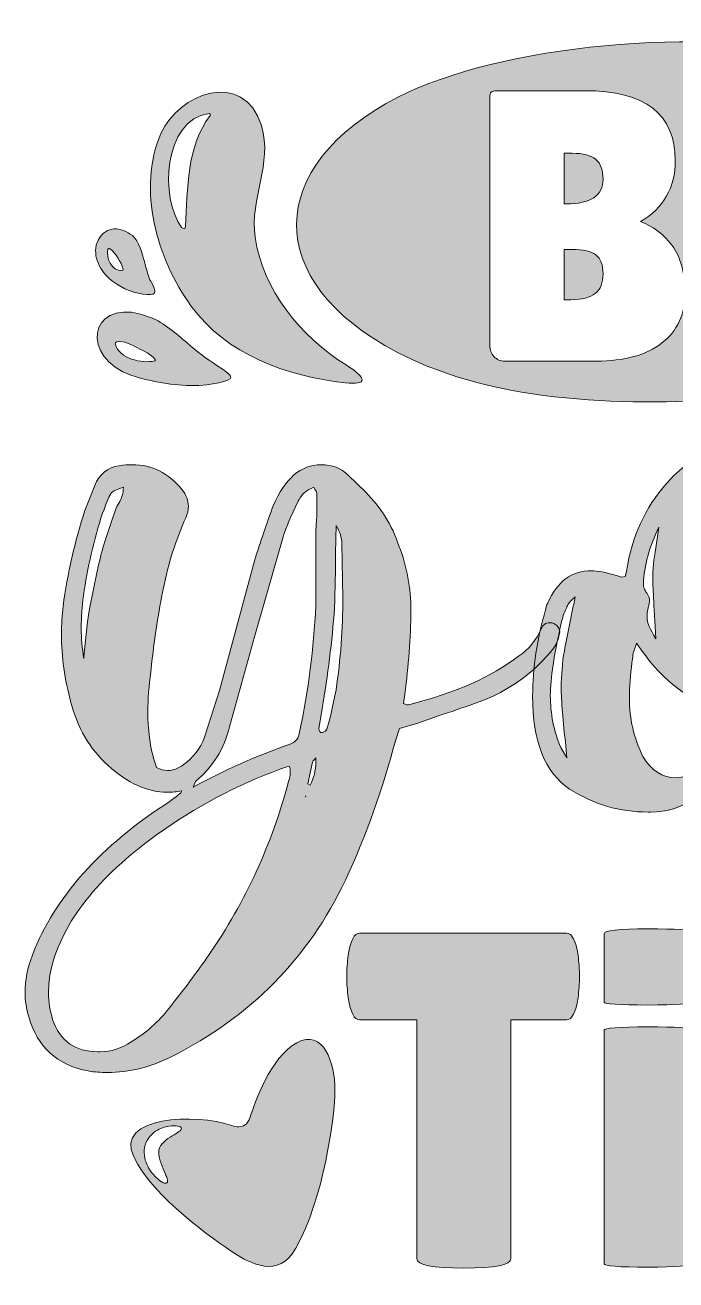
# Model space of a CAD drawing. Header units: inches. Extents: x 149 to 931, y -915 to -160.
# Drawn here: x 149 to 540, y -915 to -160 of the extents above; entities that cross this region are included whole.
import ezdxf

# ---------------------------------------------------------------- set-up
doc = ezdxf.new("R2010")
doc.units = ezdxf.units.IN
doc.header["$MEASUREMENT"] = 0
doc.layers.add('Layer 1', color=7, linetype='Continuous')

# ---------------------------------------------------------------- blocks, each defined once
blk = doc.blocks.new('block 3')
at = {"layer": 'Layer 1', "true_color": 0xce0100}
h = blk.add_hatch(color=12, dxfattribs=at)
h.dxf.hatch_style = 2
edge = h.paths.add_edge_path()
edge.add_spline(control_points=[(524.83, -633.64), (524.83, -633.64), (523.26, -633.64), (523.26, -633.64), (506.37, -633.64), (490.62, -629.06), (476.03, -619.88), (461.22, -609.87), (453.82, -591.21), (453.82, -563.89), (453.82, -546.79), (456.43, -529.48), (461.64, -511.96), (461.84, -510.5), (462.27, -509.14), (462.89, -507.89), (468.52, -494.97), (477.28, -488.5), (489.17, -488.5), (492.71, -488.5), (497.71, -489.44), (504.18, -491.31), (504.18, -491.31), (507.31, -492.25), (507.31, -492.25), (507.31, -492.25), (509.5, -491.94), (509.5, -491.94), (509.5, -491.94), (510.12, -489.75), (510.12, -489.75), (510.12, -489.75), (511.06, -484.43), (511.06, -484.43), (514.61, -464.62), (523.26, -447.52), (537.03, -433.13), (545.57, -423.96), (555.8, -417.91), (567.68, -414.99), (572.89, -413.95), (577.38, -413.42), (581.13, -413.42), (588.22, -413.42), (593.49, -415.3), (596.93, -419.05), (600.37, -422.81), (603.23, -428.44), (605.53, -435.95), (605.53, -435.95), (606.47, -440.01), (606.47, -440.01), (609.18, -455.24), (610.54, -470.46), (610.54, -485.68), (610.54, -490.48), (610.33, -495.38), (609.91, -500.38), (608.03, -522.28), (603.55, -543.66), (596.46, -564.51), (596.46, -564.51), (595.52, -568.58), (595.52, -568.58), (595.52, -568.58), (595.52, -571.39), (595.52, -571.39), (599.28, -572.02), (603.03, -572.33), (606.78, -572.33), (618.04, -572.33), (627.63, -569.2), (635.56, -562.95), (649.12, -553.15), (658.71, -540.32), (664.34, -524.47), (665.38, -520.3), (667.26, -518.22), (669.97, -518.22), (669.97, -518.22), (671.53, -518.53), (671.53, -518.53), (674.45, -519.57), (675.91, -521.76), (675.91, -525.1), (675.91, -528.02), (674.66, -532.29), (672.16, -537.92), (664.44, -552.52), (653.81, -564.62), (640.25, -574.21), (630.66, -580.88), (618.87, -584.22), (604.91, -584.22), (602.4, -584.22), (597.4, -583.91), (589.89, -583.28), (589.89, -583.28), (585.83, -588.91), (585.83, -588.91), (577.48, -603.92), (565.91, -616.12), (551.1, -625.51), (543.17, -630.93), (534.42, -633.64), (524.83, -633.64)], knot_values=[0, 0, 0, 0, 1, 1, 1, 2, 2, 2, 3, 3, 3, 4, 4, 4, 5, 5, 5, 6, 6, 6, 7, 7, 7, 8, 8, 8, 9, 9, 9, 10, 10, 10, 11, 11, 11, 12, 12, 12, 13, 13, 13, 14, 14, 14, 15, 15, 15, 16, 16, 16, 17, 17, 17, 18, 18, 18, 19, 19, 19, 20, 20, 20, 21, 21, 21, 22, 22, 22, 23, 23, 23, 24, 24, 24, 25, 25, 25, 26, 26, 26, 27, 27, 27, 28, 28, 28, 29, 29, 29, 30, 30, 30, 31, 31, 31, 32, 32, 32, 33, 33, 33, 34, 34, 34, 35, 35, 35, 35], degree=3, periodic=1)
edge = h.paths.add_edge_path()
edge.add_spline(control_points=[(474.47, -601.11), (474.47, -601.11), (473.84, -593.92), (473.84, -593.92), (471.96, -578.69), (471.02, -566.91), (471.02, -558.57), (471.02, -551.27), (471.65, -543.97), (472.9, -536.67), (474.78, -526.66), (476.97, -515.82), (479.47, -504.14), (478.63, -504.97), (477.85, -505.7), (477.12, -506.33), (476.39, -506.95), (475.82, -507.63), (475.4, -508.36), (474.98, -509.09), (474.57, -509.98), (474.15, -511.02), (472.69, -513.94), (471.65, -516.96), (471.02, -520.09), (466.65, -538.86), (464.46, -553.35), (464.46, -563.57), (464.46, -574.42), (466.54, -584.84), (470.71, -594.85), (470.71, -594.85), (474.47, -601.11), (474.47, -601.11)], knot_values=[0, 0, 0, 0, 1, 1, 1, 2, 2, 2, 3, 3, 3, 4, 4, 4, 5, 5, 5, 6, 6, 6, 7, 7, 7, 8, 8, 8, 9, 9, 9, 10, 10, 10, 11, 11, 11, 11], degree=3, periodic=1)
edge = h.paths.add_edge_path()
edge.add_spline(control_points=[(540.15, -613), (544.32, -613), (548.39, -611.64), (552.36, -608.93), (563.19, -601.63), (571.54, -591.62), (577.38, -578.9), (577.38, -578.9), (572.06, -576.71), (572.06, -576.71), (561.43, -572.33), (551.93, -567.12), (543.59, -561.07), (534.21, -554.4), (526.08, -546.06), (519.2, -536.05), (519.2, -536.05), (516.38, -531.98), (516.38, -531.98), (515.96, -533.23), (515.55, -534.43), (515.13, -535.58), (514.71, -536.72), (514.4, -537.98), (514.19, -539.33), (513.98, -540.69), (513.77, -542.2), (513.57, -543.87), (512.52, -550.96), (512, -558.15), (512, -565.45), (512, -577.34), (514.71, -588.91), (520.13, -600.17), (525.35, -608.72), (532.02, -613), (540.15, -613)], knot_values=[0, 0, 0, 0, 1, 1, 1, 2, 2, 2, 3, 3, 3, 4, 4, 4, 5, 5, 5, 6, 6, 6, 7, 7, 7, 8, 8, 8, 9, 9, 9, 10, 10, 10, 11, 11, 11, 12, 12, 12, 12], degree=3, periodic=1)
edge = h.paths.add_edge_path()
edge.add_spline(control_points=[(527.95, -529.48), (526.7, -508.42), (526.08, -496.53), (526.08, -493.82), (526.08, -487.77), (526.7, -481.41), (527.95, -474.73), (527.95, -474.73), (529.83, -462.22), (529.83, -462.22), (523.99, -474.11), (520.86, -485.48), (520.45, -496.32), (520.45, -497.36), (520.65, -498.35), (521.07, -499.29), (521.49, -500.23), (521.9, -501.01), (522.32, -501.64), (523.58, -503.31), (524.2, -504.97), (524.2, -506.64), (524.2, -506.64), (523.89, -508.52), (523.89, -508.52), (523.05, -511.65), (522.64, -514.25), (522.64, -516.34), (522.64, -519.47), (524.41, -523.85), (527.95, -529.48)], knot_values=[0, 0, 0, 0, 1, 1, 1, 2, 2, 2, 3, 3, 3, 4, 4, 4, 5, 5, 5, 6, 6, 6, 7, 7, 7, 8, 8, 8, 9, 9, 9, 10, 10, 10, 10], degree=3, periodic=1)
edge = h.paths.add_edge_path()
edge.add_spline(control_points=[(583.01, -565.76), (583.01, -565.76), (587.08, -555.13), (587.08, -555.13), (594.58, -531.35), (598.34, -507.48), (598.34, -483.49), (598.34, -471.4), (596.98, -459.51), (594.27, -447.83), (592.81, -441.79), (590.2, -436.47), (586.45, -431.88), (585.61, -431.05), (584.68, -430.37), (583.64, -429.85), (582.59, -429.33), (581.76, -428.86), (581.13, -428.44), (575.92, -436.37), (572.69, -444.71), (571.44, -453.46), (566.84, -477.45), (564.56, -501.53), (564.56, -525.72), (564.56, -525.72), (564.56, -530.1), (564.56, -530.1), (564.56, -538.86), (566.43, -547.1), (570.19, -554.81), (573.1, -561.07), (577.38, -564.72), (583.01, -565.76)], knot_values=[0, 0, 0, 0, 1, 1, 1, 2, 2, 2, 3, 3, 3, 4, 4, 4, 5, 5, 5, 6, 6, 6, 7, 7, 7, 8, 8, 8, 9, 9, 9, 10, 10, 10, 11, 11, 11, 11], degree=3, periodic=1)
h = blk.add_hatch(color=12, dxfattribs=at)
h.dxf.hatch_style = 2
edge = h.paths.add_edge_path()
edge.add_spline(control_points=[(197.94, -790.36), (194.19, -790.36), (190.33, -790.04), (186.37, -789.42), (167.81, -785.87), (155.92, -775.03), (150.71, -756.89), (149.25, -752.09), (148.52, -747.19), (148.52, -742.18), (148.52, -734.68), (149.98, -727.17), (152.9, -719.66), (166.25, -684.84), (193.88, -653.97), (235.79, -627.07), (237.25, -626.03), (238.5, -625.09), (239.55, -624.26), (240.59, -623.43), (241.37, -622.8), (241.89, -622.38), (242.41, -621.96), (242.67, -621.44), (242.67, -620.82), (239.75, -621.44), (236.83, -621.75), (233.91, -621.75), (222.23, -621.75), (210.35, -616.33), (198.26, -605.49), (187.2, -595.27), (179.8, -582.65), (176.05, -567.64), (172.29, -554.08), (170.42, -540.32), (170.42, -526.35), (170.42, -520.93), (170.73, -515.4), (171.35, -509.77), (174.06, -490.17), (178.44, -470.98), (184.49, -452.21), (184.49, -452.21), (190.43, -437.2), (190.43, -437.2), (193.14, -430.32), (198.05, -426.36), (205.14, -425.31), (207.85, -424.89), (210.45, -424.68), (212.96, -424.68), (224.84, -424.68), (234.85, -429.69), (242.99, -439.7), (245.49, -442.83), (246.74, -446.16), (246.74, -449.71), (246.74, -452.01), (246.22, -454.3), (245.18, -456.59), (239.13, -470.15), (234.64, -484.23), (231.72, -498.82), (228.8, -513.42), (226.51, -528.12), (224.84, -542.93), (224.84, -542.93), (224.22, -549.5), (224.22, -549.5), (222.97, -557.63), (222.34, -565.66), (222.34, -573.58), (222.34, -586.1), (224.11, -597.15), (227.66, -606.74), (229.95, -607.99), (232.14, -608.62), (234.23, -608.62), (237.56, -608.62), (240.69, -607.47), (243.61, -605.18), (249.66, -601.01), (253.94, -595.48), (256.44, -588.6), (256.44, -588.6), (265.51, -560.45), (265.51, -560.45), (265.51, -560.45), (286.47, -482.55), (286.47, -482.55), (290.01, -471.29), (293.76, -460.24), (297.73, -449.39), (304.82, -432.93), (314.41, -424.68), (326.51, -424.68), (333.39, -424.68), (338.81, -426.77), (342.77, -430.94), (342.77, -430.94), (353.41, -441.26), (353.41, -441.26), (362.58, -450.44), (369.25, -461.18), (373.43, -473.48), (378.22, -485.99), (380.62, -498.93), (380.62, -512.27), (380.41, -529.16), (379.16, -545.95), (376.87, -562.63), (376.87, -562.63), (376.24, -568.27), (376.24, -568.27), (376.45, -568.47), (376.87, -568.68), (377.49, -568.89), (378.12, -569.1), (378.64, -569.2), (379.06, -569.2), (379.06, -569.2), (380, -568.89), (380, -568.89), (407.31, -562.01), (429.11, -552.31), (445.37, -539.8), (451.63, -535.63), (456.11, -530.21), (458.83, -523.53), (459.87, -521.03), (461.64, -519.78), (464.14, -519.78), (464.97, -519.78), (465.81, -519.94), (466.65, -520.25), (467.48, -520.56), (468.26, -521.19), (468.99, -522.13), (469.72, -523.06), (470.09, -524.06), (470.09, -525.1), (469.67, -528.64), (468.52, -531.88), (466.65, -534.79), (454.55, -550.02), (439.53, -560.86), (421.6, -567.33), (414.3, -570.04), (407.1, -572.54), (400.02, -574.83), (400.02, -574.83), (384.69, -580.15), (384.69, -580.15), (384.69, -580.15), (373.74, -583.28), (373.74, -583.28), (373.74, -583.28), (371.24, -590.79), (371.24, -590.79), (363.73, -619.56), (353.72, -647.51), (341.21, -674.62), (318.89, -721.54), (284.07, -756.89), (236.73, -780.66), (224.22, -787.12), (211.29, -790.36), (197.94, -790.36)], knot_values=[0, 0, 0, 0, 1, 1, 1, 2, 2, 2, 3, 3, 3, 4, 4, 4, 5, 5, 5, 6, 6, 6, 7, 7, 7, 8, 8, 8, 9, 9, 9, 10, 10, 10, 11, 11, 11, 12, 12, 12, 13, 13, 13, 14, 14, 14, 15, 15, 15, 16, 16, 16, 17, 17, 17, 18, 18, 18, 19, 19, 19, 20, 20, 20, 21, 21, 21, 22, 22, 22, 23, 23, 23, 24, 24, 24, 25, 25, 25, 26, 26, 26, 27, 27, 27, 28, 28, 28, 29, 29, 29, 30, 30, 30, 31, 31, 31, 32, 32, 32, 33, 33, 33, 34, 34, 34, 35, 35, 35, 36, 36, 36, 37, 37, 37, 38, 38, 38, 39, 39, 39, 40, 40, 40, 41, 41, 41, 42, 42, 42, 43, 43, 43, 44, 44, 44, 45, 45, 45, 46, 46, 46, 47, 47, 47, 48, 48, 48, 49, 49, 49, 50, 50, 50, 51, 51, 51, 52, 52, 52, 53, 53, 53, 54, 54, 54, 55, 55, 55, 56, 56, 56, 56], degree=3, periodic=1)
edge = h.paths.add_edge_path()
edge.add_spline(control_points=[(193.56, -777.84), (200.23, -777.84), (206.49, -775.86), (212.33, -771.9), (221.3, -766.48), (228.91, -759.7), (235.17, -751.57), (243.5, -741.14), (251.54, -730.4), (259.25, -719.35), (281.15, -687.44), (297, -652.93), (306.8, -615.81), (307.01, -615.19), (307.27, -614.35), (307.58, -613.31), (307.9, -612.27), (308.05, -611.01), (308.05, -609.56), (308.05, -608.51), (307.84, -607.37), (307.43, -606.11), (305.55, -606.53), (303.88, -607.05), (302.42, -607.68), (275.72, -617.48), (250.81, -630.72), (227.66, -647.4), (192.2, -672.85), (171.04, -699.75), (164.16, -728.11), (163.12, -732.9), (162.6, -737.7), (162.6, -742.5), (162.6, -747.92), (163.43, -753.24), (165.1, -758.45), (169.48, -771.38), (178.55, -777.84), (192.31, -777.84), (192.31, -777.84), (193.56, -777.84), (193.56, -777.84)], knot_values=[0, 0, 0, 0, 1, 1, 1, 2, 2, 2, 3, 3, 3, 4, 4, 4, 5, 5, 5, 6, 6, 6, 7, 7, 7, 8, 8, 8, 9, 9, 9, 10, 10, 10, 11, 11, 11, 12, 12, 12, 13, 13, 13, 14, 14, 14, 14], degree=3, periodic=1)
edge = h.paths.add_edge_path()
edge.add_spline(control_points=[(183.87, -541.36), (184.49, -531.98), (185.64, -521.97), (187.31, -511.33), (187.31, -511.33), (191.69, -489.75), (191.69, -489.75), (193.77, -479.53), (196.58, -469.63), (200.13, -460.03), (200.13, -460.03), (202.95, -451.9), (202.95, -451.9), (203.36, -450.44), (203.99, -449.08), (204.82, -447.83), (206.7, -444.91), (207.64, -441.68), (207.64, -438.14), (207.64, -438.14), (205.45, -439.07), (205.45, -439.07), (202.74, -439.91), (200.96, -440.9), (200.13, -442.05), (199.3, -443.19), (197.94, -446.38), (196.07, -451.58), (196.07, -451.58), (195.13, -453.77), (195.13, -453.77), (189.91, -470.04), (186.06, -486.62), (183.55, -503.51), (182.72, -509.98), (182.3, -516.44), (182.3, -522.91), (182.3, -528.96), (182.82, -535.11), (183.87, -541.36)], knot_values=[0, 0, 0, 0, 1, 1, 1, 2, 2, 2, 3, 3, 3, 4, 4, 4, 5, 5, 5, 6, 6, 6, 7, 7, 7, 8, 8, 8, 9, 9, 9, 10, 10, 10, 11, 11, 11, 12, 12, 12, 13, 13, 13, 13], degree=3, periodic=1)
edge = h.paths.add_edge_path()
edge.add_spline(control_points=[(249.56, -618.63), (268.95, -608.2), (288.24, -599.65), (307.43, -592.98), (311.18, -591.73), (313.26, -589.22), (313.68, -585.47), (318.89, -560.45), (322.13, -535.21), (323.38, -509.77), (323.38, -509.77), (323.38, -486.31), (323.38, -486.31), (323.38, -481.1), (323.38, -476.09), (323.38, -471.29), (323.38, -466.5), (323.48, -462.8), (323.69, -460.19), (323.9, -457.59), (324, -454.71), (324, -451.58), (324, -451.58), (324, -442.52), (324, -442.52), (324, -441.47), (323.74, -440.64), (323.22, -440.01), (322.7, -439.39), (322.33, -438.76), (322.13, -438.14), (320.04, -439.18), (318.32, -440.17), (316.97, -441.11), (315.61, -442.05), (314.2, -443.87), (312.74, -446.58), (308.36, -455.76), (305.34, -462.95), (303.67, -468.16), (303.67, -468.16), (286.47, -528.23), (286.47, -528.23), (286.47, -528.23), (271.45, -582.34), (271.45, -582.34), (268.32, -595.48), (261.55, -606.43), (251.12, -615.19), (251.12, -615.19), (249.56, -618.63), (249.56, -618.63)], knot_values=[0, 0, 0, 0, 1, 1, 1, 2, 2, 2, 3, 3, 3, 4, 4, 4, 5, 5, 5, 6, 6, 6, 7, 7, 7, 8, 8, 8, 9, 9, 9, 10, 10, 10, 11, 11, 11, 12, 12, 12, 13, 13, 13, 14, 14, 14, 15, 15, 15, 16, 16, 16, 17, 17, 17, 17], degree=3, periodic=1)
h.paths.add_polyline_path([(317.12, -624.57), (317.44, -624.26), (317.12, -623.94)])
edge = h.paths.add_edge_path()
edge.add_spline(control_points=[(319.94, -617.38), (322.23, -613.2), (323.38, -608.62), (323.38, -603.61), (323.38, -603.61), (323.38, -601.11), (323.38, -601.11), (323.17, -601.53), (322.85, -601.89), (322.44, -602.2), (322.02, -602.52), (321.71, -602.99), (321.5, -603.61), (321.5, -603.61), (318.69, -616.75), (318.69, -616.75), (318.69, -616.75), (319.94, -617.38), (319.94, -617.38)], knot_values=[0, 0, 0, 0, 1, 1, 1, 2, 2, 2, 3, 3, 3, 4, 4, 4, 5, 5, 5, 6, 6, 6, 6], degree=3, periodic=1)
edge = h.paths.add_edge_path()
edge.add_spline(control_points=[(326.51, -585.78), (327.76, -585.78), (328.8, -585.31), (329.63, -584.37), (330.47, -583.44), (332.45, -575.36), (335.58, -560.13), (338.29, -541.78), (339.64, -523.33), (339.64, -504.76), (339.64, -504.76), (339.02, -472.23), (339.02, -472.23), (339.02, -468.48), (337.87, -464.83), (335.58, -461.28), (335.58, -461.28), (335.27, -477.86), (335.27, -477.86), (335.27, -488.71), (335.05, -499.66), (334.64, -510.71), (333.18, -531.15), (330.68, -551.37), (327.13, -571.39), (327.13, -571.39), (325.26, -583.59), (325.26, -583.59), (325.26, -584.22), (325.36, -584.69), (325.57, -585), (325.77, -585.31), (325.93, -585.47), (326.04, -585.47), (326.14, -585.47), (326.3, -585.57), (326.51, -585.78)], knot_values=[0, 0, 0, 0, 1, 1, 1, 2, 2, 2, 3, 3, 3, 4, 4, 4, 5, 5, 5, 6, 6, 6, 7, 7, 7, 8, 8, 8, 9, 9, 9, 10, 10, 10, 11, 11, 11, 12, 12, 12, 12], degree=3, periodic=1)
at = {"layer": 'Layer 1', "lineweight": 0}
blk.add_lwpolyline([(317.12, -624.57), (317.44, -624.26), (317.12, -623.94), (317.12, -624.57)], dxfattribs=at)
for points, knots in [([(524.83, -633.64), (524.83, -633.64), (523.26, -633.64), (523.26, -633.64), (506.37, -633.64), (490.62, -629.06), (476.03, -619.88), (461.22, -609.87), (453.82, -591.21), (453.82, -563.89), (453.82, -546.79), (456.43, -529.48), (461.64, -511.96), (461.84, -510.5), (462.27, -509.14), (462.89, -507.89), (468.52, -494.97), (477.28, -488.5), (489.17, -488.5), (492.71, -488.5), (497.71, -489.44), (504.18, -491.31), (504.18, -491.31), (507.31, -492.25), (507.31, -492.25), (507.31, -492.25), (509.5, -491.94), (509.5, -491.94), (509.5, -491.94), (510.12, -489.75), (510.12, -489.75), (510.12, -489.75), (511.06, -484.43), (511.06, -484.43), (514.61, -464.62), (523.26, -447.52), (537.03, -433.13), (545.57, -423.96), (555.8, -417.91), (567.68, -414.99), (572.89, -413.95), (577.38, -413.42), (581.13, -413.42), (588.22, -413.42), (593.49, -415.3), (596.93, -419.05), (600.37, -422.81), (603.23, -428.44), (605.53, -435.95), (605.53, -435.95), (606.47, -440.01), (606.47, -440.01), (609.18, -455.24), (610.54, -470.46), (610.54, -485.68), (610.54, -490.48), (610.33, -495.38), (609.91, -500.38), (608.03, -522.28), (603.55, -543.66), (596.46, -564.51), (596.46, -564.51), (595.52, -568.58), (595.52, -568.58), (595.52, -568.58), (595.52, -571.39), (595.52, -571.39), (599.28, -572.02), (603.03, -572.33), (606.78, -572.33), (618.04, -572.33), (627.63, -569.2), (635.56, -562.95), (649.12, -553.15), (658.71, -540.32), (664.34, -524.47), (665.38, -520.3), (667.26, -518.22), (669.97, -518.22), (669.97, -518.22), (671.53, -518.53), (671.53, -518.53), (674.45, -519.57), (675.91, -521.76), (675.91, -525.1), (675.91, -528.02), (674.66, -532.29), (672.16, -537.92), (664.44, -552.52), (653.81, -564.62), (640.25, -574.21), (630.66, -580.88), (618.87, -584.22), (604.91, -584.22), (602.4, -584.22), (597.4, -583.91), (589.89, -583.28), (589.89, -583.28), (585.83, -588.91), (585.83, -588.91), (577.48, -603.92), (565.91, -616.12), (551.1, -625.51), (543.17, -630.93), (534.42, -633.64), (524.83, -633.64)], [0, 0, 0, 0, 1, 1, 1, 2, 2, 2, 3, 3, 3, 4, 4, 4, 5, 5, 5, 6, 6, 6, 7, 7, 7, 8, 8, 8, 9, 9, 9, 10, 10, 10, 11, 11, 11, 12, 12, 12, 13, 13, 13, 14, 14, 14, 15, 15, 15, 16, 16, 16, 17, 17, 17, 18, 18, 18, 19, 19, 19, 20, 20, 20, 21, 21, 21, 22, 22, 22, 23, 23, 23, 24, 24, 24, 25, 25, 25, 26, 26, 26, 27, 27, 27, 28, 28, 28, 29, 29, 29, 30, 30, 30, 31, 31, 31, 32, 32, 32, 33, 33, 33, 34, 34, 34, 35, 35, 35, 35]), ([(197.94, -790.36), (194.19, -790.36), (190.33, -790.04), (186.37, -789.42), (167.81, -785.87), (155.92, -775.03), (150.71, -756.89), (149.25, -752.09), (148.52, -747.19), (148.52, -742.18), (148.52, -734.68), (149.98, -727.17), (152.9, -719.66), (166.25, -684.84), (193.88, -653.97), (235.79, -627.07), (237.25, -626.03), (238.5, -625.09), (239.55, -624.26), (240.59, -623.43), (241.37, -622.8), (241.89, -622.38), (242.41, -621.96), (242.67, -621.44), (242.67, -620.82), (239.75, -621.44), (236.83, -621.75), (233.91, -621.75), (222.23, -621.75), (210.35, -616.33), (198.26, -605.49), (187.2, -595.27), (179.8, -582.65), (176.05, -567.64), (172.29, -554.08), (170.42, -540.32), (170.42, -526.35), (170.42, -520.93), (170.73, -515.4), (171.35, -509.77), (174.06, -490.17), (178.44, -470.98), (184.49, -452.21), (184.49, -452.21), (190.43, -437.2), (190.43, -437.2), (193.14, -430.32), (198.05, -426.36), (205.14, -425.31), (207.85, -424.89), (210.45, -424.68), (212.96, -424.68), (224.84, -424.68), (234.85, -429.69), (242.99, -439.7), (245.49, -442.83), (246.74, -446.16), (246.74, -449.71), (246.74, -452.01), (246.22, -454.3), (245.18, -456.59), (239.13, -470.15), (234.64, -484.23), (231.72, -498.82), (228.8, -513.42), (226.51, -528.12), (224.84, -542.93), (224.84, -542.93), (224.22, -549.5), (224.22, -549.5), (222.97, -557.63), (222.34, -565.66), (222.34, -573.58), (222.34, -586.1), (224.11, -597.15), (227.66, -606.74), (229.95, -607.99), (232.14, -608.62), (234.23, -608.62), (237.56, -608.62), (240.69, -607.47), (243.61, -605.18), (249.66, -601.01), (253.94, -595.48), (256.44, -588.6), (256.44, -588.6), (265.51, -560.45), (265.51, -560.45), (265.51, -560.45), (286.47, -482.55), (286.47, -482.55), (290.01, -471.29), (293.76, -460.24), (297.73, -449.39), (304.82, -432.93), (314.41, -424.68), (326.51, -424.68), (333.39, -424.68), (338.81, -426.77), (342.77, -430.94), (342.77, -430.94), (353.41, -441.26), (353.41, -441.26), (362.58, -450.44), (369.25, -461.18), (373.43, -473.48), (378.22, -485.99), (380.62, -498.93), (380.62, -512.27), (380.41, -529.16), (379.16, -545.95), (376.87, -562.63), (376.87, -562.63), (376.24, -568.27), (376.24, -568.27), (376.45, -568.47), (376.87, -568.68), (377.49, -568.89), (378.12, -569.1), (378.64, -569.2), (379.06, -569.2), (379.06, -569.2), (380, -568.89), (380, -568.89), (407.31, -562.01), (429.11, -552.31), (445.37, -539.8), (451.63, -535.63), (456.11, -530.21), (458.83, -523.53), (459.87, -521.03), (461.64, -519.78), (464.14, -519.78), (464.97, -519.78), (465.81, -519.94), (466.65, -520.25), (467.48, -520.56), (468.26, -521.19), (468.99, -522.13), (469.72, -523.06), (470.09, -524.06), (470.09, -525.1), (469.67, -528.64), (468.52, -531.88), (466.65, -534.79), (454.55, -550.02), (439.53, -560.86), (421.6, -567.33), (414.3, -570.04), (407.1, -572.54), (400.02, -574.83), (400.02, -574.83), (384.69, -580.15), (384.69, -580.15), (384.69, -580.15), (373.74, -583.28), (373.74, -583.28), (373.74, -583.28), (371.24, -590.79), (371.24, -590.79), (363.73, -619.56), (353.72, -647.51), (341.21, -674.62), (318.89, -721.54), (284.07, -756.89), (236.73, -780.66), (224.22, -787.12), (211.29, -790.36), (197.94, -790.36)], [0, 0, 0, 0, 1, 1, 1, 2, 2, 2, 3, 3, 3, 4, 4, 4, 5, 5, 5, 6, 6, 6, 7, 7, 7, 8, 8, 8, 9, 9, 9, 10, 10, 10, 11, 11, 11, 12, 12, 12, 13, 13, 13, 14, 14, 14, 15, 15, 15, 16, 16, 16, 17, 17, 17, 18, 18, 18, 19, 19, 19, 20, 20, 20, 21, 21, 21, 22, 22, 22, 23, 23, 23, 24, 24, 24, 25, 25, 25, 26, 26, 26, 27, 27, 27, 28, 28, 28, 29, 29, 29, 30, 30, 30, 31, 31, 31, 32, 32, 32, 33, 33, 33, 34, 34, 34, 35, 35, 35, 36, 36, 36, 37, 37, 37, 38, 38, 38, 39, 39, 39, 40, 40, 40, 41, 41, 41, 42, 42, 42, 43, 43, 43, 44, 44, 44, 45, 45, 45, 46, 46, 46, 47, 47, 47, 48, 48, 48, 49, 49, 49, 50, 50, 50, 51, 51, 51, 52, 52, 52, 53, 53, 53, 54, 54, 54, 55, 55, 55, 56, 56, 56, 56]), ([(183.87, -541.36), (184.49, -531.98), (185.64, -521.97), (187.31, -511.33), (187.31, -511.33), (191.69, -489.75), (191.69, -489.75), (193.77, -479.53), (196.58, -469.63), (200.13, -460.03), (200.13, -460.03), (202.95, -451.9), (202.95, -451.9), (203.36, -450.44), (203.99, -449.08), (204.82, -447.83), (206.7, -444.91), (207.64, -441.68), (207.64, -438.14), (207.64, -438.14), (205.45, -439.07), (205.45, -439.07), (202.74, -439.91), (200.96, -440.9), (200.13, -442.05), (199.3, -443.19), (197.94, -446.38), (196.07, -451.58), (196.07, -451.58), (195.13, -453.77), (195.13, -453.77), (189.91, -470.04), (186.06, -486.62), (183.55, -503.51), (182.72, -509.98), (182.3, -516.44), (182.3, -522.91), (182.3, -528.96), (182.82, -535.11), (183.87, -541.36)], [0, 0, 0, 0, 1, 1, 1, 2, 2, 2, 3, 3, 3, 4, 4, 4, 5, 5, 5, 6, 6, 6, 7, 7, 7, 8, 8, 8, 9, 9, 9, 10, 10, 10, 11, 11, 11, 12, 12, 12, 13, 13, 13, 13]), ([(249.56, -618.63), (268.95, -608.2), (288.24, -599.65), (307.43, -592.98), (311.18, -591.73), (313.26, -589.22), (313.68, -585.47), (318.89, -560.45), (322.13, -535.21), (323.38, -509.77), (323.38, -509.77), (323.38, -486.31), (323.38, -486.31), (323.38, -481.1), (323.38, -476.09), (323.38, -471.29), (323.38, -466.5), (323.48, -462.8), (323.69, -460.19), (323.9, -457.59), (324, -454.71), (324, -451.58), (324, -451.58), (324, -442.52), (324, -442.52), (324, -441.47), (323.74, -440.64), (323.22, -440.01), (322.7, -439.39), (322.33, -438.76), (322.13, -438.14), (320.04, -439.18), (318.32, -440.17), (316.97, -441.11), (315.61, -442.05), (314.2, -443.87), (312.74, -446.58), (308.36, -455.76), (305.34, -462.95), (303.67, -468.16), (303.67, -468.16), (286.47, -528.23), (286.47, -528.23), (286.47, -528.23), (271.45, -582.34), (271.45, -582.34), (268.32, -595.48), (261.55, -606.43), (251.12, -615.19), (251.12, -615.19), (249.56, -618.63), (249.56, -618.63)], [0, 0, 0, 0, 1, 1, 1, 2, 2, 2, 3, 3, 3, 4, 4, 4, 5, 5, 5, 6, 6, 6, 7, 7, 7, 8, 8, 8, 9, 9, 9, 10, 10, 10, 11, 11, 11, 12, 12, 12, 13, 13, 13, 14, 14, 14, 15, 15, 15, 16, 16, 16, 17, 17, 17, 17]), ([(326.51, -585.78), (327.76, -585.78), (328.8, -585.31), (329.63, -584.37), (330.47, -583.44), (332.45, -575.36), (335.58, -560.13), (338.29, -541.78), (339.64, -523.33), (339.64, -504.76), (339.64, -504.76), (339.02, -472.23), (339.02, -472.23), (339.02, -468.48), (337.87, -464.83), (335.58, -461.28), (335.58, -461.28), (335.27, -477.86), (335.27, -477.86), (335.27, -488.71), (335.05, -499.66), (334.64, -510.71), (333.18, -531.15), (330.68, -551.37), (327.13, -571.39), (327.13, -571.39), (325.26, -583.59), (325.26, -583.59), (325.26, -584.22), (325.36, -584.69), (325.57, -585), (325.77, -585.31), (325.93, -585.47), (326.04, -585.47), (326.14, -585.47), (326.3, -585.57), (326.51, -585.78)], [0, 0, 0, 0, 1, 1, 1, 2, 2, 2, 3, 3, 3, 4, 4, 4, 5, 5, 5, 6, 6, 6, 7, 7, 7, 8, 8, 8, 9, 9, 9, 10, 10, 10, 11, 11, 11, 12, 12, 12, 12]), ([(527.95, -529.48), (526.7, -508.42), (526.08, -496.53), (526.08, -493.82), (526.08, -487.77), (526.7, -481.41), (527.95, -474.73), (527.95, -474.73), (529.83, -462.22), (529.83, -462.22), (523.99, -474.11), (520.86, -485.48), (520.45, -496.32), (520.45, -497.36), (520.65, -498.35), (521.07, -499.29), (521.49, -500.23), (521.9, -501.01), (522.32, -501.64), (523.58, -503.31), (524.2, -504.97), (524.2, -506.64), (524.2, -506.64), (523.89, -508.52), (523.89, -508.52), (523.05, -511.65), (522.64, -514.25), (522.64, -516.34), (522.64, -519.47), (524.41, -523.85), (527.95, -529.48)], [0, 0, 0, 0, 1, 1, 1, 2, 2, 2, 3, 3, 3, 4, 4, 4, 5, 5, 5, 6, 6, 6, 7, 7, 7, 8, 8, 8, 9, 9, 9, 10, 10, 10, 10]), ([(474.47, -601.11), (474.47, -601.11), (473.84, -593.92), (473.84, -593.92), (471.96, -578.69), (471.02, -566.91), (471.02, -558.57), (471.02, -551.27), (471.65, -543.97), (472.9, -536.67), (474.78, -526.66), (476.97, -515.82), (479.47, -504.14), (478.63, -504.97), (477.85, -505.7), (477.12, -506.33), (476.39, -506.95), (475.82, -507.63), (475.4, -508.36), (474.98, -509.09), (474.57, -509.98), (474.15, -511.02), (472.69, -513.94), (471.65, -516.96), (471.02, -520.09), (466.65, -538.86), (464.46, -553.35), (464.46, -563.57), (464.46, -574.42), (466.54, -584.84), (470.71, -594.85), (470.71, -594.85), (474.47, -601.11), (474.47, -601.11)], [0, 0, 0, 0, 1, 1, 1, 2, 2, 2, 3, 3, 3, 4, 4, 4, 5, 5, 5, 6, 6, 6, 7, 7, 7, 8, 8, 8, 9, 9, 9, 10, 10, 10, 11, 11, 11, 11]), ([(540.15, -613), (544.32, -613), (548.39, -611.64), (552.36, -608.93), (563.19, -601.63), (571.54, -591.62), (577.38, -578.9), (577.38, -578.9), (572.06, -576.71), (572.06, -576.71), (561.43, -572.33), (551.93, -567.12), (543.59, -561.07), (534.21, -554.4), (526.08, -546.06), (519.2, -536.05), (519.2, -536.05), (516.38, -531.98), (516.38, -531.98), (515.96, -533.23), (515.55, -534.43), (515.13, -535.58), (514.71, -536.72), (514.4, -537.98), (514.19, -539.33), (513.98, -540.69), (513.77, -542.2), (513.57, -543.87), (512.52, -550.96), (512, -558.15), (512, -565.45), (512, -577.34), (514.71, -588.91), (520.13, -600.17), (525.35, -608.72), (532.02, -613), (540.15, -613)], [0, 0, 0, 0, 1, 1, 1, 2, 2, 2, 3, 3, 3, 4, 4, 4, 5, 5, 5, 6, 6, 6, 7, 7, 7, 8, 8, 8, 9, 9, 9, 10, 10, 10, 11, 11, 11, 12, 12, 12, 12]), ([(319.94, -617.38), (322.23, -613.2), (323.38, -608.62), (323.38, -603.61), (323.38, -603.61), (323.38, -601.11), (323.38, -601.11), (323.17, -601.53), (322.85, -601.89), (322.44, -602.2), (322.02, -602.52), (321.71, -602.99), (321.5, -603.61), (321.5, -603.61), (318.69, -616.75), (318.69, -616.75), (318.69, -616.75), (319.94, -617.38), (319.94, -617.38)], [0, 0, 0, 0, 1, 1, 1, 2, 2, 2, 3, 3, 3, 4, 4, 4, 5, 5, 5, 6, 6, 6, 6]), ([(193.56, -777.84), (200.23, -777.84), (206.49, -775.86), (212.33, -771.9), (221.3, -766.48), (228.91, -759.7), (235.17, -751.57), (243.5, -741.14), (251.54, -730.4), (259.25, -719.35), (281.15, -687.44), (297, -652.93), (306.8, -615.81), (307.01, -615.19), (307.27, -614.35), (307.58, -613.31), (307.9, -612.27), (308.05, -611.01), (308.05, -609.56), (308.05, -608.51), (307.84, -607.37), (307.43, -606.11), (305.55, -606.53), (303.88, -607.05), (302.42, -607.68), (275.72, -617.48), (250.81, -630.72), (227.66, -647.4), (192.2, -672.85), (171.04, -699.75), (164.16, -728.11), (163.12, -732.9), (162.6, -737.7), (162.6, -742.5), (162.6, -747.92), (163.43, -753.24), (165.1, -758.45), (169.48, -771.38), (178.55, -777.84), (192.31, -777.84), (192.31, -777.84), (193.56, -777.84), (193.56, -777.84)], [0, 0, 0, 0, 1, 1, 1, 2, 2, 2, 3, 3, 3, 4, 4, 4, 5, 5, 5, 6, 6, 6, 7, 7, 7, 8, 8, 8, 9, 9, 9, 10, 10, 10, 11, 11, 11, 12, 12, 12, 13, 13, 13, 14, 14, 14, 14])]:
    blk.add_open_spline(points, degree=3, knots=knots, dxfattribs=at)
blk = doc.blocks.new('block 4')
at = {"layer": 'Layer 1', "true_color": 0xffffff}
h = blk.add_hatch(color=7, dxfattribs=at)
h.dxf.hatch_style = 2
edge = h.paths.add_edge_path()
edge.add_spline(control_points=[(440.77, -902.28), (440.77, -906.09), (431.32, -908), (412.43, -908), (393.54, -908), (384.1, -906.09), (384.1, -902.28), (384.1, -902.28), (384.1, -758.61), (384.1, -758.61), (384.1, -758.61), (349.76, -758.61), (349.76, -758.61), (346.51, -758.61), (344.22, -754.22), (342.89, -745.44), (342.32, -741.25), (342.03, -736.95), (342.03, -732.56), (342.03, -728.18), (342.32, -723.88), (342.89, -719.69), (344.22, -710.91), (346.51, -706.52), (349.76, -706.52), (349.76, -706.52), (474.25, -706.52), (474.25, -706.52), (477.49, -706.52), (479.78, -710.91), (481.12, -719.69), (481.69, -723.88), (481.98, -728.18), (481.98, -732.56), (481.98, -736.95), (481.69, -741.25), (481.12, -745.44), (479.78, -754.22), (477.49, -758.61), (474.25, -758.61), (474.25, -758.61), (440.77, -758.61), (440.77, -758.61), (440.77, -758.61), (440.77, -902.28), (440.77, -902.28)], knot_values=[0, 0, 0, 0, 1, 1, 1, 2, 2, 2, 3, 3, 3, 4, 4, 4, 5, 5, 5, 6, 6, 6, 7, 7, 7, 8, 8, 8, 9, 9, 9, 10, 10, 10, 11, 11, 11, 12, 12, 12, 13, 13, 13, 14, 14, 14, 15, 15, 15, 15], degree=3, periodic=1)
h = blk.add_hatch(color=7, dxfattribs=at)
h.dxf.hatch_style = 2
edge = h.paths.add_edge_path()
edge.add_spline(control_points=[(549.23, -747.73), (549.23, -749.07), (540.5, -749.74), (523.04, -749.74), (505.59, -749.74), (496.86, -749.16), (496.86, -748.02), (496.86, -748.02), (496.86, -706.81), (496.86, -706.81), (496.86, -704.9), (505.59, -703.94), (523.04, -703.94), (540.5, -703.94), (549.23, -704.52), (549.23, -705.66), (549.23, -705.66), (549.23, -747.73), (549.23, -747.73)], knot_values=[0, 0, 0, 0, 1, 1, 1, 2, 2, 2, 3, 3, 3, 4, 4, 4, 5, 5, 5, 6, 6, 6, 6], degree=3, periodic=1)
edge = h.paths.add_edge_path()
edge.add_spline(control_points=[(549.23, -905.14), (549.23, -906.67), (540.5, -907.43), (523.04, -907.43), (505.59, -907.43), (496.86, -906.76), (496.86, -905.42), (496.86, -905.42), (496.86, -764.9), (496.86, -764.9), (496.86, -763.57), (505.59, -762.9), (523.04, -762.9), (540.5, -762.9), (549.23, -763.47), (549.23, -764.62), (549.23, -764.62), (549.23, -905.14), (549.23, -905.14)], knot_values=[0, 0, 0, 0, 1, 1, 1, 2, 2, 2, 3, 3, 3, 4, 4, 4, 5, 5, 5, 6, 6, 6, 6], degree=3, periodic=1)
at = {"layer": 'Layer 1', "lineweight": 0}
for points, knots in [([(440.77, -902.28), (440.77, -906.09), (431.32, -908), (412.43, -908), (393.54, -908), (384.1, -906.09), (384.1, -902.28), (384.1, -902.28), (384.1, -758.61), (384.1, -758.61), (384.1, -758.61), (349.76, -758.61), (349.76, -758.61), (346.51, -758.61), (344.22, -754.22), (342.89, -745.44), (342.32, -741.25), (342.03, -736.95), (342.03, -732.56), (342.03, -728.18), (342.32, -723.88), (342.89, -719.69), (344.22, -710.91), (346.51, -706.52), (349.76, -706.52), (349.76, -706.52), (474.25, -706.52), (474.25, -706.52), (477.49, -706.52), (479.78, -710.91), (481.12, -719.69), (481.69, -723.88), (481.98, -728.18), (481.98, -732.56), (481.98, -736.95), (481.69, -741.25), (481.12, -745.44), (479.78, -754.22), (477.49, -758.61), (474.25, -758.61), (474.25, -758.61), (440.77, -758.61), (440.77, -758.61), (440.77, -758.61), (440.77, -902.28), (440.77, -902.28)], [0, 0, 0, 0, 1, 1, 1, 2, 2, 2, 3, 3, 3, 4, 4, 4, 5, 5, 5, 6, 6, 6, 7, 7, 7, 8, 8, 8, 9, 9, 9, 10, 10, 10, 11, 11, 11, 12, 12, 12, 13, 13, 13, 14, 14, 14, 15, 15, 15, 15]), ([(549.23, -747.73), (549.23, -749.07), (540.5, -749.74), (523.04, -749.74), (505.59, -749.74), (496.86, -749.16), (496.86, -748.02), (496.86, -748.02), (496.86, -706.81), (496.86, -706.81), (496.86, -704.9), (505.59, -703.94), (523.04, -703.94), (540.5, -703.94), (549.23, -704.52), (549.23, -705.66), (549.23, -705.66), (549.23, -747.73), (549.23, -747.73)], [0, 0, 0, 0, 1, 1, 1, 2, 2, 2, 3, 3, 3, 4, 4, 4, 5, 5, 5, 6, 6, 6, 6]), ([(549.23, -905.14), (549.23, -906.67), (540.5, -907.43), (523.04, -907.43), (505.59, -907.43), (496.86, -906.76), (496.86, -905.42), (496.86, -905.42), (496.86, -764.9), (496.86, -764.9), (496.86, -763.57), (505.59, -762.9), (523.04, -762.9), (540.5, -762.9), (549.23, -763.47), (549.23, -764.62), (549.23, -764.62), (549.23, -905.14), (549.23, -905.14)], [0, 0, 0, 0, 1, 1, 1, 2, 2, 2, 3, 3, 3, 4, 4, 4, 5, 5, 5, 6, 6, 6, 6])]:
    blk.add_open_spline(points, degree=3, knots=knots, dxfattribs=at)
blk = doc.blocks.new('block 5')
at = {"layer": 'Layer 1', "true_color": 0x070707}
h = blk.add_hatch(color=18, dxfattribs=at)
h.dxf.hatch_style = 2
edge = h.paths.add_edge_path()
edge.add_spline(control_points=[(749.86, -234.26), (721.11, -203.7), (672.97, -189.73), (633.34, -179.67), (556.64, -160.21), (433.74, -172.37), (372.7, -203.65), (292.41, -244.82), (290.79, -314.38), (372.22, -356.93), (433.27, -388.83), (512.76, -389.3), (579.64, -384.81), (638.17, -380.87), (707.43, -367.06), (749.24, -323.48), (775.07, -296.53), (774.87, -260.83), (749.86, -234.26)], knot_values=[0, 0, 0, 0, 1, 1, 1, 2, 2, 2, 3, 3, 3, 4, 4, 4, 5, 5, 5, 6, 6, 6, 6], degree=3, periodic=1)
edge = h.paths.add_edge_path()
edge.add_spline(control_points=[(531.62, -351.44), (522.39, -358.72), (509.19, -362.36), (491.99, -362.36), (491.99, -362.36), (437.13, -362.36), (437.13, -362.36), (434.5, -362.36), (432.33, -361.47), (430.62, -359.69), (428.92, -357.91), (428.07, -355.55), (428.07, -352.6), (428.07, -352.6), (428.07, -203.84), (428.07, -203.84), (428.07, -202.14), (428.34, -201.02), (428.88, -200.47), (429.42, -199.93), (430.54, -199.66), (432.25, -199.66), (432.25, -199.66), (485.25, -199.66), (485.25, -199.66), (521.51, -199.66), (539.64, -213.69), (539.64, -241.73), (539.64, -257.85), (532.66, -270.09), (518.72, -278.46), (526.31, -281.25), (532.66, -286.05), (537.78, -292.87), (542.89, -299.69), (545.44, -309.33), (545.44, -321.8), (545.44, -334.28), (540.83, -344.16), (531.62, -351.44)], knot_values=[0, 0, 0, 0, 1, 1, 1, 2, 2, 2, 3, 3, 3, 4, 4, 4, 5, 5, 5, 6, 6, 6, 7, 7, 7, 8, 8, 8, 9, 9, 9, 10, 10, 10, 11, 11, 11, 12, 12, 12, 13, 13, 13, 13], degree=3, periodic=1)
edge = h.paths.add_edge_path()
edge.add_spline(control_points=[(656.55, -354.46), (655.62, -359.73), (654.06, -362.36), (651.9, -362.36), (651.9, -362.36), (572.41, -362.36), (572.41, -362.36), (566.52, -362.36), (563.57, -359.96), (563.57, -355.16), (563.57, -355.16), (563.57, -205.7), (563.57, -205.7), (563.57, -201.68), (565.35, -199.66), (568.92, -199.66), (568.92, -199.66), (652.13, -199.66), (652.13, -199.66), (655.38, -199.66), (657.01, -206.52), (657.01, -220.23), (657.01, -233.94), (655.38, -240.8), (652.13, -240.8), (652.13, -240.8), (609.13, -240.8), (609.13, -240.8), (609.13, -240.8), (609.13, -264.28), (609.13, -264.28), (609.13, -264.28), (639.11, -264.28), (639.11, -264.28), (642.06, -264.28), (643.53, -269.7), (643.53, -280.55), (643.53, -283.8), (643.18, -287.64), (642.48, -292.05), (641.79, -296.47), (640.51, -298.68), (638.65, -298.68), (638.65, -298.68), (609.13, -298.68), (609.13, -298.68), (609.13, -298.68), (609.13, -321.92), (609.13, -321.92), (609.13, -321.92), (651.9, -321.92), (651.9, -321.92), (654.53, -321.92), (656.31, -325.33), (657.24, -332.15), (657.71, -335.09), (657.94, -338.23), (657.94, -341.56), (657.94, -344.9), (657.47, -349.19), (656.55, -354.46)], knot_values=[0, 0, 0, 0, 1, 1, 1, 2, 2, 2, 3, 3, 3, 4, 4, 4, 5, 5, 5, 6, 6, 6, 7, 7, 7, 8, 8, 8, 9, 9, 9, 10, 10, 10, 11, 11, 11, 12, 12, 12, 13, 13, 13, 14, 14, 14, 15, 15, 15, 16, 16, 16, 17, 17, 17, 18, 18, 18, 19, 19, 19, 20, 20, 20, 20], degree=3, periodic=1)
h = blk.add_hatch(color=18, dxfattribs=at)
h.dxf.hatch_style = 2
edge = h.paths.add_edge_path()
edge.add_spline(control_points=[(341.6, -364.67), (314.07, -347.36), (291.54, -319.64), (286.9, -287.81), (283.45, -264.15), (297.74, -243.77), (290.63, -220.7), (280.02, -186.21), (240.58, -201.52), (230.24, -225.42), (215.73, -258.92), (227.88, -300.9), (248.28, -329.07), (269.61, -358.49), (305.8, -371.5), (341.06, -375.37), (354.72, -376.88), (354.28, -372.65), (341.6, -364.67)], knot_values=[0, 0, 0, 0, 1, 1, 1, 2, 2, 2, 3, 3, 3, 4, 4, 4, 5, 5, 5, 6, 6, 6, 6], degree=3, periodic=1)
edge = h.paths.add_edge_path()
edge.add_spline(control_points=[(259.82, -214.55), (245.56, -233.62), (246.32, -258.48), (245.06, -281.29), (244.99, -282.63), (243.46, -282.9), (242.7, -281.93), (229.55, -264.83), (231.59, -216.96), (259.18, -213.43), (259.71, -213.36), (260.14, -214.12), (259.82, -214.55)], knot_values=[0, 0, 0, 0, 1, 1, 1, 2, 2, 2, 3, 3, 3, 4, 4, 4, 4], degree=3, periodic=1)
h = blk.add_hatch(color=18, dxfattribs=at)
h.dxf.hatch_style = 2
edge = h.paths.add_edge_path()
edge.add_spline(control_points=[(477.57, -237.31), (477.57, -237.31), (472.69, -237.31), (472.69, -237.31), (472.69, -237.31), (472.69, -267.76), (472.69, -267.76), (472.69, -267.76), (473.86, -267.76), (473.86, -267.76), (488.73, -267.76), (496.17, -262.81), (496.17, -252.89), (496.17, -247.47), (494.73, -243.51), (491.87, -241.03), (489, -238.56), (484.24, -237.31), (477.57, -237.31)], knot_values=[0, 0, 0, 0, 1, 1, 1, 2, 2, 2, 3, 3, 3, 4, 4, 4, 5, 5, 5, 6, 6, 6, 6], degree=3, periodic=1)
h = blk.add_hatch(color=18, dxfattribs=at)
h.dxf.hatch_style = 2
edge = h.paths.add_edge_path()
edge.add_spline(control_points=[(199.23, -312.77), (204.66, -317.52), (211.96, -320.97), (219.37, -322.05), (227.2, -323.2), (228.28, -321.52), (224.54, -315.1), (223.9, -314.01), (223.33, -312.87), (222.9, -311.61), (221.89, -308.62), (221.11, -305.56), (220.31, -302.5), (219.09, -297.78), (217, -290.13), (213.05, -286.88), (206.57, -281.53), (197.35, -280.43), (192.53, -289.53), (188.31, -297.54), (193.06, -307.37), (199.23, -312.77)], knot_values=[0, 0, 0, 0, 1, 1, 1, 2, 2, 2, 3, 3, 3, 4, 4, 4, 5, 5, 5, 6, 6, 6, 7, 7, 7, 7], degree=3, periodic=1)
edge = h.paths.add_edge_path()
edge.add_spline(control_points=[(198.34, -295.07), (198.51, -294.49), (199.15, -294.4), (199.58, -294.74), (202.98, -297.47), (206.27, -302.76), (207.5, -306.95), (207.65, -307.46), (207.24, -307.91), (206.74, -307.94), (200.77, -308.3), (196.88, -300.06), (198.34, -295.07)], knot_values=[0, 0, 0, 0, 1, 1, 1, 2, 2, 2, 3, 3, 3, 4, 4, 4, 4], degree=3, periodic=1)
h = blk.add_hatch(color=18, dxfattribs=at)
h.dxf.hatch_style = 2
edge = h.paths.add_edge_path()
edge.add_spline(control_points=[(477.57, -295.19), (477.57, -295.19), (472.69, -295.19), (472.69, -295.19), (472.69, -295.19), (472.69, -325.41), (472.69, -325.41), (472.69, -325.41), (476.88, -325.41), (476.88, -325.41), (483.54, -325.41), (488.42, -324.17), (491.52, -321.69), (494.62, -319.21), (496.17, -315.26), (496.17, -309.83), (496.17, -304.41), (494.73, -300.62), (491.87, -298.44), (489, -296.28), (484.24, -295.19), (477.57, -295.19)], knot_values=[0, 0, 0, 0, 1, 1, 1, 2, 2, 2, 3, 3, 3, 4, 4, 4, 5, 5, 5, 6, 6, 6, 7, 7, 7, 7], degree=3, periodic=1)
h = blk.add_hatch(color=18, dxfattribs=at)
h.dxf.hatch_style = 2
edge = h.paths.add_edge_path()
edge.add_spline(control_points=[(263.87, -364.95), (257.62, -360.96), (251.9, -356.61), (245.94, -351.44), (239.43, -345.79), (232.13, -339.3), (224.02, -336.04), (190.27, -322.47), (180.33, -354.95), (207.33, -368.75), (213.63, -371.96), (220.82, -373.38), (226.44, -374.52), (238.86, -377.03), (252.47, -378.33), (265.01, -375.37), (274.27, -373.18), (275.49, -372.42), (263.87, -364.95)], knot_values=[0, 0, 0, 0, 1, 1, 1, 2, 2, 2, 3, 3, 3, 4, 4, 4, 5, 5, 5, 6, 6, 6, 6], degree=3, periodic=1)
edge = h.paths.add_edge_path()
edge.add_spline(control_points=[(226.47, -362.23), (219.02, -364.07), (204.66, -360.73), (202.81, -352.21), (202.69, -351.65), (202.98, -350.85), (203.63, -350.76), (208.4, -350.08), (211.99, -352.23), (216.11, -354.4), (219.92, -356.41), (224.12, -357.89), (226.81, -361.4), (227.03, -361.69), (226.8, -362.15), (226.47, -362.23)], knot_values=[0, 0, 0, 0, 1, 1, 1, 2, 2, 2, 3, 3, 3, 4, 4, 4, 5, 5, 5, 5], degree=3, periodic=1)
at = {"layer": 'Layer 1', "lineweight": 0}
for points, knots in [([(749.86, -234.26), (721.11, -203.7), (672.97, -189.73), (633.34, -179.67), (556.64, -160.21), (433.74, -172.37), (372.7, -203.65), (292.41, -244.82), (290.79, -314.38), (372.22, -356.93), (433.27, -388.83), (512.76, -389.3), (579.64, -384.81), (638.17, -380.87), (707.43, -367.06), (749.24, -323.48), (775.07, -296.53), (774.87, -260.83), (749.86, -234.26)], [0, 0, 0, 0, 1, 1, 1, 2, 2, 2, 3, 3, 3, 4, 4, 4, 5, 5, 5, 6, 6, 6, 6]), ([(341.6, -364.67), (314.07, -347.36), (291.54, -319.64), (286.9, -287.81), (283.45, -264.15), (297.74, -243.77), (290.63, -220.7), (280.02, -186.21), (240.58, -201.52), (230.24, -225.42), (215.73, -258.92), (227.88, -300.9), (248.28, -329.07), (269.61, -358.49), (305.8, -371.5), (341.06, -375.37), (354.72, -376.88), (354.28, -372.65), (341.6, -364.67)], [0, 0, 0, 0, 1, 1, 1, 2, 2, 2, 3, 3, 3, 4, 4, 4, 5, 5, 5, 6, 6, 6, 6]), ([(531.62, -351.44), (522.39, -358.72), (509.19, -362.36), (491.99, -362.36), (491.99, -362.36), (437.13, -362.36), (437.13, -362.36), (434.5, -362.36), (432.33, -361.47), (430.62, -359.69), (428.92, -357.91), (428.07, -355.55), (428.07, -352.6), (428.07, -352.6), (428.07, -203.84), (428.07, -203.84), (428.07, -202.14), (428.34, -201.02), (428.88, -200.47), (429.42, -199.93), (430.54, -199.66), (432.25, -199.66), (432.25, -199.66), (485.25, -199.66), (485.25, -199.66), (521.51, -199.66), (539.64, -213.69), (539.64, -241.73), (539.64, -257.85), (532.66, -270.09), (518.72, -278.46), (526.31, -281.25), (532.66, -286.05), (537.78, -292.87), (542.89, -299.69), (545.44, -309.33), (545.44, -321.8), (545.44, -334.28), (540.83, -344.16), (531.62, -351.44)], [0, 0, 0, 0, 1, 1, 1, 2, 2, 2, 3, 3, 3, 4, 4, 4, 5, 5, 5, 6, 6, 6, 7, 7, 7, 8, 8, 8, 9, 9, 9, 10, 10, 10, 11, 11, 11, 12, 12, 12, 13, 13, 13, 13]), ([(259.82, -214.55), (245.56, -233.62), (246.32, -258.48), (245.06, -281.29), (244.99, -282.63), (243.46, -282.9), (242.7, -281.93), (229.55, -264.83), (231.59, -216.96), (259.18, -213.43), (259.71, -213.36), (260.14, -214.12), (259.82, -214.55)], [0, 0, 0, 0, 1, 1, 1, 2, 2, 2, 3, 3, 3, 4, 4, 4, 4]), ([(477.57, -237.31), (477.57, -237.31), (472.69, -237.31), (472.69, -237.31), (472.69, -237.31), (472.69, -267.76), (472.69, -267.76), (472.69, -267.76), (473.86, -267.76), (473.86, -267.76), (488.73, -267.76), (496.17, -262.81), (496.17, -252.89), (496.17, -247.47), (494.73, -243.51), (491.87, -241.03), (489, -238.56), (484.24, -237.31), (477.57, -237.31)], [0, 0, 0, 0, 1, 1, 1, 2, 2, 2, 3, 3, 3, 4, 4, 4, 5, 5, 5, 6, 6, 6, 6]), ([(199.23, -312.77), (204.66, -317.52), (211.96, -320.97), (219.37, -322.05), (227.2, -323.2), (228.28, -321.52), (224.54, -315.1), (223.9, -314.01), (223.33, -312.87), (222.9, -311.61), (221.89, -308.62), (221.11, -305.56), (220.31, -302.5), (219.09, -297.78), (217, -290.13), (213.05, -286.88), (206.57, -281.53), (197.35, -280.43), (192.53, -289.53), (188.31, -297.54), (193.06, -307.37), (199.23, -312.77)], [0, 0, 0, 0, 1, 1, 1, 2, 2, 2, 3, 3, 3, 4, 4, 4, 5, 5, 5, 6, 6, 6, 7, 7, 7, 7]), ([(198.34, -295.07), (198.51, -294.49), (199.15, -294.4), (199.58, -294.74), (202.98, -297.47), (206.27, -302.76), (207.5, -306.95), (207.65, -307.46), (207.24, -307.91), (206.74, -307.94), (200.77, -308.3), (196.88, -300.06), (198.34, -295.07)], [0, 0, 0, 0, 1, 1, 1, 2, 2, 2, 3, 3, 3, 4, 4, 4, 4]), ([(477.57, -295.19), (477.57, -295.19), (472.69, -295.19), (472.69, -295.19), (472.69, -295.19), (472.69, -325.41), (472.69, -325.41), (472.69, -325.41), (476.88, -325.41), (476.88, -325.41), (483.54, -325.41), (488.42, -324.17), (491.52, -321.69), (494.62, -319.21), (496.17, -315.26), (496.17, -309.83), (496.17, -304.41), (494.73, -300.62), (491.87, -298.44), (489, -296.28), (484.24, -295.19), (477.57, -295.19)], [0, 0, 0, 0, 1, 1, 1, 2, 2, 2, 3, 3, 3, 4, 4, 4, 5, 5, 5, 6, 6, 6, 7, 7, 7, 7]), ([(263.87, -364.95), (257.62, -360.96), (251.9, -356.61), (245.94, -351.44), (239.43, -345.79), (232.13, -339.3), (224.02, -336.04), (190.27, -322.47), (180.33, -354.95), (207.33, -368.75), (213.63, -371.96), (220.82, -373.38), (226.44, -374.52), (238.86, -377.03), (252.47, -378.33), (265.01, -375.37), (274.27, -373.18), (275.49, -372.42), (263.87, -364.95)], [0, 0, 0, 0, 1, 1, 1, 2, 2, 2, 3, 3, 3, 4, 4, 4, 5, 5, 5, 6, 6, 6, 6]), ([(226.47, -362.23), (219.02, -364.07), (204.66, -360.73), (202.81, -352.21), (202.69, -351.65), (202.98, -350.85), (203.63, -350.76), (208.4, -350.08), (211.99, -352.23), (216.11, -354.4), (219.92, -356.41), (224.12, -357.89), (226.81, -361.4), (227.03, -361.69), (226.8, -362.15), (226.47, -362.23)], [0, 0, 0, 0, 1, 1, 1, 2, 2, 2, 3, 3, 3, 4, 4, 4, 5, 5, 5, 5])]:
    blk.add_open_spline(points, degree=3, knots=knots, dxfattribs=at)
blk = doc.blocks.new('block 2')
at = {"layer": 'Layer 1', "true_color": 0xffffff}
h = blk.add_hatch(color=7, dxfattribs=at)
h.dxf.hatch_style = 2
edge = h.paths.add_edge_path()
edge.add_spline(control_points=[(311.97, -772.4), (296.08, -781.09), (286.42, -809.18), (283.98, -816.96), (282.35, -822.16), (279.69, -822.86), (277.11, -822.96), (275.69, -823.03), (274.29, -822.73), (272.94, -822.26), (251.37, -814.68), (202.26, -816.59), (213.87, -841.01), (225.69, -865.88), (261.97, -890.64), (274.6, -899.2), (283.16, -904.63), (301.51, -915.1), (311.29, -895.91), (328.13, -866.82), (334.8, -816.83), (334.93, -800.82), (335.06, -784.81), (327.87, -763.69), (311.97, -772.4)], knot_values=[0, 0, 0, 0, 1, 1, 1, 2, 2, 2, 3, 3, 3, 4, 4, 4, 5, 5, 5, 6, 6, 6, 7, 7, 7, 8, 8, 8, 8], degree=3, periodic=1)
edge = h.paths.add_edge_path()
edge.add_spline(control_points=[(237.02, -828.46), (235.37, -829.45), (233.5, -830.67), (231.95, -832.14), (230.37, -833.63), (229.37, -835.22), (229.01, -837.08), (228.7, -838.97), (229.01, -841.26), (229.75, -843.49), (230.45, -845.74), (231.43, -847.83), (232.19, -849.67), (233.82, -853.34), (234.79, -855.95), (233.84, -856.78), (232.96, -857.54), (230.33, -856.4), (227.09, -853.24), (225.52, -851.61), (223.75, -849.52), (222.28, -846.65), (220.83, -843.83), (219.62, -839.97), (220.36, -835.5), (220.75, -833.3), (221.71, -831.23), (222.92, -829.58), (224.14, -827.92), (225.57, -826.63), (227.01, -825.7), (229.88, -823.81), (232.63, -822.99), (234.93, -822.59), (239.53, -821.84), (242.4, -822.72), (242.53, -823.89), (242.69, -825.11), (240.33, -826.43), (237.02, -828.46)], knot_values=[0, 0, 0, 0, 1, 1, 1, 2, 2, 2, 3, 3, 3, 4, 4, 4, 5, 5, 5, 6, 6, 6, 7, 7, 7, 8, 8, 8, 9, 9, 9, 10, 10, 10, 11, 11, 11, 12, 12, 12, 13, 13, 13, 13], degree=3, periodic=1)
at = {"layer": 'Layer 1', "lineweight": 0}
for points, knots in [([(311.97, -772.4), (296.08, -781.09), (286.42, -809.18), (283.98, -816.96), (282.35, -822.16), (279.69, -822.86), (277.11, -822.96), (275.69, -823.03), (274.29, -822.73), (272.94, -822.26), (251.37, -814.68), (202.26, -816.59), (213.87, -841.01), (225.69, -865.88), (261.97, -890.64), (274.6, -899.2), (283.16, -904.63), (301.51, -915.1), (311.29, -895.91), (328.13, -866.82), (334.8, -816.83), (334.93, -800.82), (335.06, -784.81), (327.87, -763.69), (311.97, -772.4)], [0, 0, 0, 0, 1, 1, 1, 2, 2, 2, 3, 3, 3, 4, 4, 4, 5, 5, 5, 6, 6, 6, 7, 7, 7, 8, 8, 8, 8]), ([(237.02, -828.46), (235.37, -829.45), (233.5, -830.67), (231.95, -832.14), (230.37, -833.63), (229.37, -835.22), (229.01, -837.08), (228.7, -838.97), (229.01, -841.26), (229.75, -843.49), (230.45, -845.74), (231.43, -847.83), (232.19, -849.67), (233.82, -853.34), (234.79, -855.95), (233.84, -856.78), (232.96, -857.54), (230.33, -856.4), (227.09, -853.24), (225.52, -851.61), (223.75, -849.52), (222.28, -846.65), (220.83, -843.83), (219.62, -839.97), (220.36, -835.5), (220.75, -833.3), (221.71, -831.23), (222.92, -829.58), (224.14, -827.92), (225.57, -826.63), (227.01, -825.7), (229.88, -823.81), (232.63, -822.99), (234.93, -822.59), (239.53, -821.84), (242.4, -822.72), (242.53, -823.89), (242.69, -825.11), (240.33, -826.43), (237.02, -828.46)], [0, 0, 0, 0, 1, 1, 1, 2, 2, 2, 3, 3, 3, 4, 4, 4, 5, 5, 5, 6, 6, 6, 7, 7, 7, 8, 8, 8, 9, 9, 9, 10, 10, 10, 11, 11, 11, 12, 12, 12, 13, 13, 13, 13])]:
    blk.add_open_spline(points, degree=3, knots=knots, dxfattribs=at)
at = {"layer": 'Layer 1'}
for name in ['block 5', 'block 3', 'block 4']:
    blk.add_blockref(name, (0, 0), dxfattribs=at)

msp = doc.modelspace()

# ---------------------------------------------------------------- block references
at = {"layer": 'Layer 1'}
msp.add_blockref('block 2', (0, 0), dxfattribs=at)

doc.saveas('drawing.dxf')
